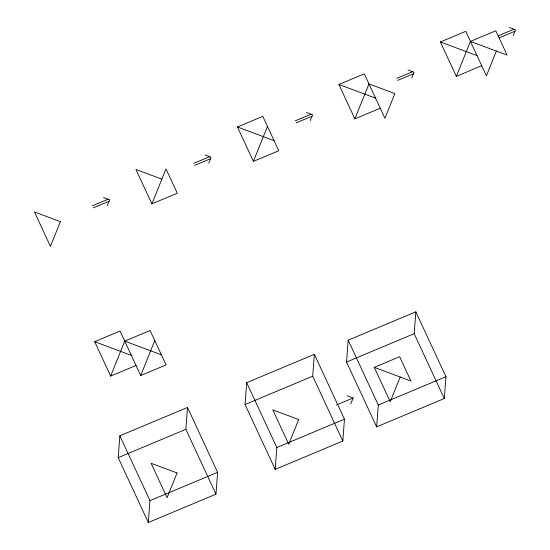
<?xml version="1.0" encoding="UTF-8"?>
<svg xmlns="http://www.w3.org/2000/svg" width="550" height="550" viewBox="0 0 550 550"><rect width="100%" height="100%" fill="white"/><g stroke="black" fill="none" stroke-linecap="round" stroke-linejoin="round"><path stroke-width="0.82" d="M118.209 457.641L119.852 435.799L187.509 407.467L217.614 472.326L215.971 494.168L148.321 522.5L118.209 457.641L185.866 429.309L187.509 407.467M148.321 522.5L149.964 500.658L119.852 435.799M245.059 404.518L246.702 382.676L314.359 354.337L344.465 419.196L342.829 441.038L275.172 469.37L245.059 404.518L312.716 376.179L314.359 354.337M275.172 469.37L276.815 447.528L246.702 382.676M346.541 362.017L348.184 340.175L415.841 311.836L445.947 376.695L444.304 398.537L376.654 426.869L346.541 362.017L414.198 333.678L415.841 311.836M376.654 426.869L378.297 405.027L348.184 340.175M107.271 205.617L109.615 199.788L103.503 197.505M151.91 203.864L165.99 168.919L177.279 193.236L151.91 203.864L135.939 169.469L161.865 179.156M110.646 376.083L124.726 341.131L150.095 330.509L166.066 364.904L140.697 375.526L120.051 331.059L94.683 341.688L110.646 376.083L136.022 365.454M208.752 163.116L211.097 157.286L204.985 155.004M140.697 375.526L154.777 340.581M253.392 161.363L278.761 150.734L262.79 116.339L237.421 126.968L253.392 161.363L267.472 126.417M310.228 120.608L312.579 114.785L306.467 112.502M354.874 118.862L368.954 83.916L394.873 93.596L384.918 118.312L364.272 73.838L338.903 84.466L354.874 118.862L380.243 108.233M411.709 78.107L414.061 72.284L407.949 70.001M496.354 51.095L486.399 75.804L465.754 31.336L440.385 41.965L456.356 76.361L470.429 41.408L495.804 30.786L507.093 55.11L470.429 41.408M350.797 403.81L353.141 397.987L347.029 395.704M513.191 35.606L515.536 29.782L509.431 27.5M400.194 377.032L390.239 401.741L374.268 367.345L399.644 356.723L410.933 381.04L374.268 367.345M92.228 205.858L108.089 199.217M193.71 163.357L209.571 156.716M295.192 120.856L311.053 114.214M396.674 78.354L412.527 71.713M498.156 35.853L514.009 29.212M93.17 207.886L109.031 201.245M194.652 165.385L210.512 158.744M296.134 122.884L311.988 116.243M397.616 80.383L413.469 73.741M499.098 37.881L514.951 31.24M456.356 76.361L481.724 65.732M336.229 405.068L353.141 397.987M149.964 500.658L217.614 472.326M276.815 447.528L344.465 419.196M378.297 405.027L445.947 376.695M440.385 41.965L477.049 55.66M338.903 84.466L375.567 98.161M237.421 126.968L274.086 140.662M124.726 341.131L161.391 354.832M94.683 341.688L131.34 355.382M414.198 333.678L444.304 398.537M312.716 376.179L342.829 441.038M185.866 429.309L215.971 494.168M60.383 221.657L50.428 246.366L34.464 211.97L60.383 221.657M177.059 472.973L167.104 497.688L151.133 463.293L177.059 472.973M298.712 419.533L288.757 444.242L272.793 409.846L298.712 419.533"/></g></svg>
